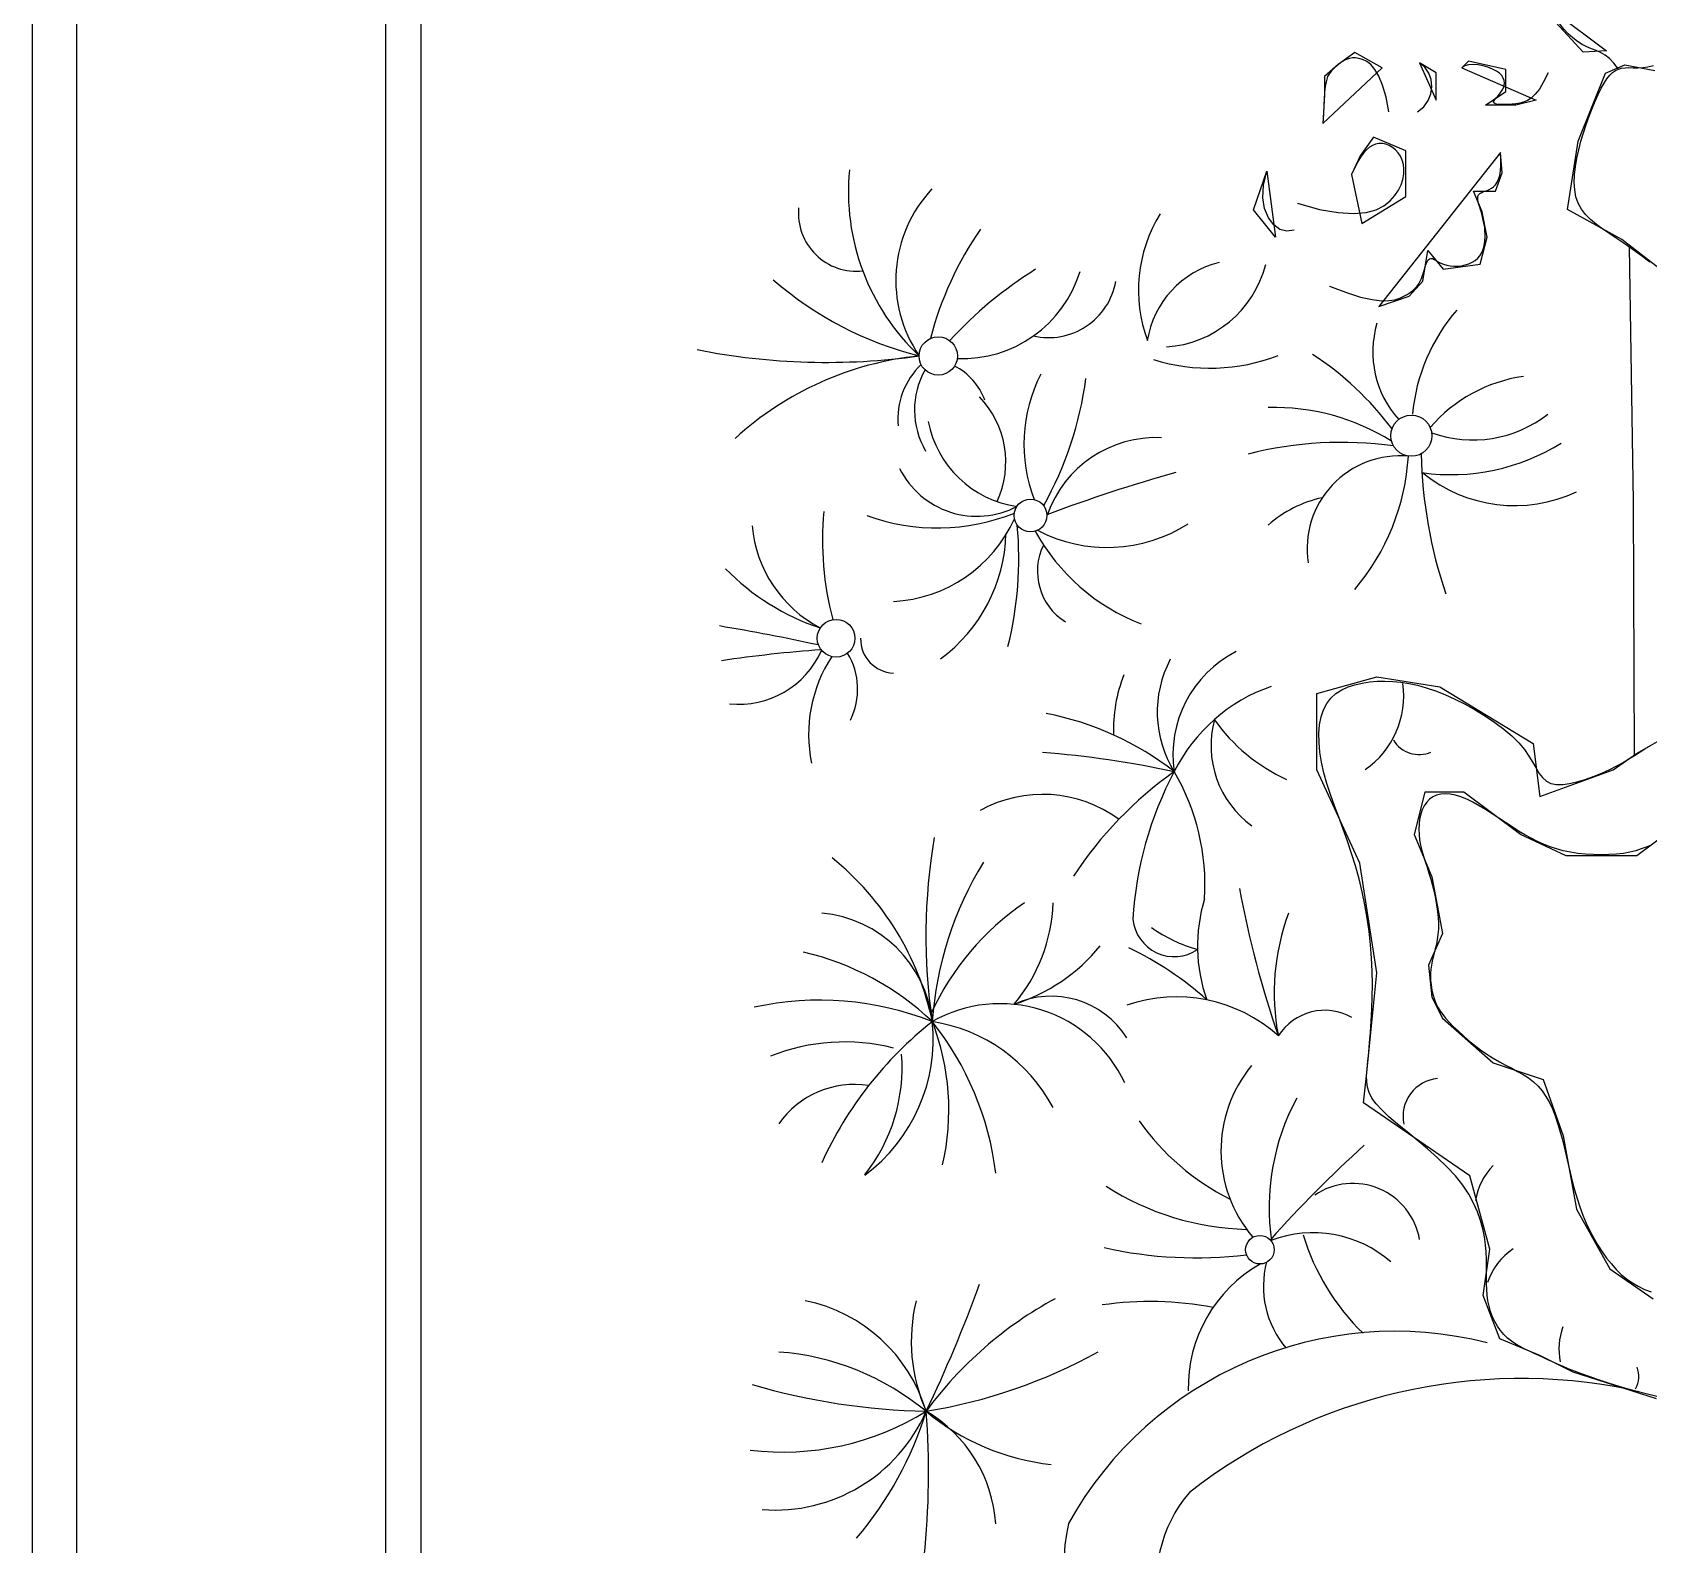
# Model space of a CAD drawing. Header units: metres. Extents: x -607 to -196, y 0 to 941.
# Drawn here: x -598.2 to -459.2, y 413.6 to 543.7 of the extents above; entities that cross this region are included whole.
import ezdxf

# ---------------------------------------------------------------- set-up
doc = ezdxf.new("R2010")
doc.units = ezdxf.units.M
for name, color, linetype in [('3', 3, 'Continuous'), ('4', 4, 'Continuous'), ('7', 7, 'Continuous')]:
    doc.layers.add(name, color=color, linetype=linetype)

msp = doc.modelspace()

# ---------------------------------------------------------------- linework, layer by layer
at = {"layer": '3'}
for points in [[(-594.44, 917.51), (-594.44, 3.8), (-222.04, 3.8), (-222.04, 930.76)], [(-461.79, 540.51), (-461.79, 540.51), (-462.18, 541.03), (-462.56, 541.42), (-462.95, 541.72), (-463.33, 541.94), (-463.72, 542.12), (-464.11, 542.27), (-464.51, 542.44), (-464.91, 542.64), (-465.32, 542.9), (-465.72, 543.21), (-466.11, 543.56), (-466.46, 543.93), (-466.77, 544.31), (-467.01, 544.7), (-467.19, 545.07), (-467.28, 545.42), (-462.83, 542.09), (-464.83, 541.98), (-467.17, 544.53), (-467.28, 545.42)], [(-481.55, 536.84), (-481.55, 536.84), (-481.79, 538.11), (-482.08, 539.13), (-482.4, 539.91), (-482.74, 540.49), (-483.1, 540.91), (-483.45, 541.18), (-483.8, 541.34), (-484.12, 541.43), (-484.41, 541.47), (-484.68, 541.47), (-484.92, 541.43), (-485.14, 541.36), (-485.34, 541.27), (-485.53, 541.16), (-485.7, 541.04), (-485.87, 540.91), (-486.03, 540.78), (-486.18, 540.65), (-486.33, 540.52), (-486.47, 540.37), (-486.59, 540.22), (-486.71, 540.05), (-486.81, 539.87), (-486.89, 539.66), (-486.95, 539.43), (-487, 539.17), (-487.04, 538.85), (-487.08, 538.45), (-487.11, 537.97), (-487.14, 537.38), (-487.18, 536.67), (-487.23, 535.82), (-482.13, 540.62), (-484.46, 541.93), (-485.92, 540.91), (-487.08, 539.89), (-487.08, 538.29), (-487.23, 535.82)], [(-479.07, 536.84), (-479.07, 536.84), (-478.54, 537.27), (-478.17, 537.8), (-477.93, 538.39), (-477.85, 539), (-477.91, 539.61), (-478.11, 540.17), (-478.45, 540.67), (-478.92, 541.06), (-477.47, 537.85), (-477.47, 540.18), (-478.92, 541.06)], [(-467.85, 540.18), (-467.85, 540.18), (-468.23, 539.41), (-468.59, 538.8), (-468.95, 538.35), (-469.29, 538.02), (-469.63, 537.8), (-469.96, 537.66), (-470.29, 537.58), (-470.62, 537.53), (-470.95, 537.49), (-471.26, 537.47), (-471.56, 537.46), (-471.84, 537.46), (-472.08, 537.47), (-472.28, 537.5), (-472.43, 537.55), (-472.51, 537.61), (-472.54, 537.69), (-472.5, 537.79), (-472.42, 537.91), (-472.31, 538.04), (-472.18, 538.19), (-472.04, 538.35), (-471.91, 538.52), (-471.79, 538.7), (-471.69, 538.9), (-471.63, 539.1), (-471.61, 539.31), (-471.63, 539.53), (-471.7, 539.74), (-471.84, 539.95), (-472.03, 540.15), (-472.29, 540.34), (-472.63, 540.52), (-473.02, 540.68), (-473.44, 540.8), (-473.87, 540.89), (-474.29, 540.92), (-474.68, 540.89), (-475.02, 540.8), (-475.28, 540.62), (-468.87, 537.85), (-470.62, 537.42), (-473.24, 537.42), (-471.49, 538.58), (-471.49, 540.47), (-474.7, 541.2), (-475.28, 540.62)], [(-455.15, 520.92), (-461.49, 525.85), (-466.19, 528.43), (-465.25, 534.3), (-462.9, 540.17), (-461.26, 540.87), (-458.67, 540.4)], [(-459.09, 523.91), (-459.81, 524.45), (-460.52, 524.97), (-461.22, 525.46), (-461.9, 525.91), (-462.54, 526.34), (-463.14, 526.75), (-463.69, 527.16), (-464.19, 527.58), (-464.62, 528.01), (-464.98, 528.47), (-465.25, 528.98), (-465.45, 529.53), (-465.56, 530.13), (-465.6, 530.77), (-465.58, 531.43), (-465.5, 532.13), (-465.38, 532.84), (-465.21, 533.57), (-465.02, 534.3), (-464.8, 535.03), (-464.57, 535.75), (-464.32, 536.46), (-464.06, 537.13), (-463.8, 537.76), (-463.54, 538.34), (-463.28, 538.86), (-463.02, 539.31), (-462.78, 539.68), (-462.54, 539.98), (-462.3, 540.21), (-462.05, 540.39), (-461.79, 540.51), (-461.52, 540.59), (-461.22, 540.63), (-460.89, 540.64), (-460.52, 540.63), (-460.13, 540.63), (-459.71, 540.64), (-459.26, 540.7), (-458.79, 540.82)], [(-489.41, 528.98), (-489.41, 528.98), (-487.5, 528.45), (-485.9, 528.17), (-484.58, 528.09), (-483.5, 528.19), (-482.64, 528.42), (-481.97, 528.76), (-481.44, 529.18), (-481.04, 529.63), (-480.72, 530.1), (-480.5, 530.57), (-480.34, 531.03), (-480.26, 531.48), (-480.25, 531.91), (-480.3, 532.31), (-480.4, 532.69), (-480.55, 533.03), (-480.74, 533.32), (-480.97, 533.58), (-481.23, 533.78), (-481.51, 533.94), (-481.8, 534.05), (-482.1, 534.1), (-482.4, 534.11), (-482.69, 534.06), (-482.96, 533.95), (-483.22, 533.79), (-483.48, 533.57), (-483.73, 533.28), (-483.98, 532.93), (-484.23, 532.51), (-484.48, 532.01), (-484.75, 531.45), (-483.88, 527.23), (-480.09, 529.56), (-480.09, 533.49), (-482.86, 534.65), (-484.02, 533.05), (-484.75, 531.45)], [(-486.64, 521.85), (-486.64, 521.85), (-485.19, 521.29), (-483.98, 520.91), (-482.99, 520.69), (-482.19, 520.59), (-481.54, 520.6), (-481.02, 520.68), (-480.6, 520.81), (-480.26, 520.97), (-479.96, 521.14), (-479.7, 521.3), (-479.48, 521.48), (-479.29, 521.66), (-479.12, 521.84), (-478.98, 522.05), (-478.86, 522.27), (-478.75, 522.5), (-478.66, 522.75), (-478.57, 523.02), (-478.49, 523.28), (-478.41, 523.53), (-478.33, 523.76), (-478.24, 523.95), (-478.15, 524.1), (-478.05, 524.2), (-477.93, 524.23), (-477.8, 524.21), (-477.65, 524.15), (-477.48, 524.06), (-477.29, 523.95), (-477.08, 523.83), (-476.84, 523.73), (-476.57, 523.64), (-476.27, 523.58), (-475.96, 523.56), (-475.63, 523.56), (-475.3, 523.6), (-474.97, 523.67), (-474.66, 523.77), (-474.37, 523.9), (-474.12, 524.05), (-473.9, 524.24), (-473.72, 524.45), (-473.58, 524.69), (-473.46, 524.94), (-473.38, 525.2), (-473.32, 525.48), (-473.28, 525.76), (-473.27, 526.04), (-473.26, 526.32), (-473.28, 526.6), (-473.3, 526.88), (-473.34, 527.15), (-473.39, 527.41), (-473.45, 527.67), (-473.51, 527.93), (-473.58, 528.18), (-473.66, 528.42), (-473.73, 528.65), (-473.8, 528.87), (-473.85, 529.08), (-473.88, 529.27), (-473.9, 529.44), (-473.88, 529.58), (-473.82, 529.7), (-473.73, 529.8), (-473.61, 529.88), (-473.45, 529.95), (-473.28, 530.01), (-473.1, 530.08), (-472.91, 530.16), (-472.72, 530.26), (-472.54, 530.4), (-472.37, 530.57), (-472.23, 530.78), (-472.1, 531.04), (-472.01, 531.36), (-471.94, 531.75), (-471.9, 532.2), (-471.9, 532.73), (-471.93, 533.34), (-482.42, 520.1), (-479.8, 520.97), (-478.63, 522.28), (-478.2, 524.9), (-476.88, 523.3), (-473.68, 523.74), (-473.1, 526.07), (-473.53, 528.25), (-474.26, 530), (-472.37, 530), (-471.79, 531.6), (-471.93, 533.34)], [(-489.7, 526.65), (-489.7, 526.65), (-490.31, 526.56), (-490.91, 526.73), (-491.45, 527.12), (-491.91, 527.72), (-492.23, 528.51), (-492.39, 529.45), (-492.33, 530.54), (-492.03, 531.74), (-491.31, 526.07), (-493.2, 528.4), (-492.03, 531.74)], [(-460.87, 525.21), (-460.54, 503.31), (-460.45, 481.47)], [(-458.53, 426.15), (-465.69, 428.44), (-468.56, 429.87), (-472, 431.3), (-473.43, 435.02), (-472.86, 439.02), (-474.57, 445.32), (-483.74, 451.61), (-483.45, 454.19), (-482.59, 462.77), (-484.03, 472.22), (-487.75, 480.23), (-487.75, 486.81), (-482.59, 488.24), (-477.15, 487.38), (-469.13, 482.52), (-468.56, 477.94), (-462.26, 480.23), (-460.25, 481.66), (-456.24, 483.95)], [(-458.49, 426.34), (-459.4, 426.56), (-460.29, 426.8), (-461.17, 427.04), (-462.02, 427.3), (-462.83, 427.55), (-463.6, 427.81), (-464.32, 428.05), (-464.98, 428.29), (-465.57, 428.52), (-466.11, 428.73), (-466.6, 428.94), (-467.05, 429.13), (-467.47, 429.32), (-467.87, 429.51), (-468.26, 429.69), (-468.65, 429.87), (-469.05, 430.05), (-469.45, 430.23), (-469.85, 430.42), (-470.25, 430.63), (-470.63, 430.85), (-471, 431.1), (-471.34, 431.37), (-471.66, 431.68), (-471.95, 432.02), (-472.21, 432.39), (-472.43, 432.79), (-472.63, 433.21), (-472.79, 433.65), (-472.92, 434.11), (-473.03, 434.58), (-473.09, 435.06), (-473.13, 435.55), (-473.15, 436.04), (-473.15, 436.55), (-473.15, 437.07), (-473.15, 437.62), (-473.15, 438.18), (-473.18, 438.78), (-473.24, 439.4), (-473.33, 440.07), (-473.47, 440.76), (-473.66, 441.48), (-473.92, 442.22), (-474.25, 442.98), (-474.67, 443.75), (-475.19, 444.53), (-475.82, 445.32), (-476.55, 446.1), (-477.36, 446.88), (-478.23, 447.65), (-479.12, 448.39), (-479.98, 449.1), (-480.8, 449.78), (-481.54, 450.41), (-482.16, 450.99), (-482.65, 451.52), (-483, 452.01), (-483.24, 452.48), (-483.39, 452.95), (-483.45, 453.43), (-483.46, 453.96), (-483.42, 454.54), (-483.36, 455.19), (-483.28, 455.93), (-483.2, 456.76), (-483.13, 457.66), (-483.06, 458.62), (-483, 459.64), (-482.97, 460.7), (-482.96, 461.8), (-482.98, 462.92), (-483.03, 464.05), (-483.12, 465.19), (-483.24, 466.34), (-483.41, 467.48), (-483.6, 468.62), (-483.84, 469.76), (-484.1, 470.88), (-484.41, 471.98), (-484.75, 473.06), (-485.11, 474.11), (-485.48, 475.15), (-485.86, 476.16), (-486.22, 477.15), (-486.56, 478.12), (-486.87, 479.07), (-487.13, 479.99), (-487.33, 480.89), (-487.47, 481.76), (-487.55, 482.59), (-487.57, 483.38), (-487.51, 484.12), (-487.38, 484.8), (-487.17, 485.41), (-486.89, 485.95), (-486.53, 486.41), (-486.1, 486.8), (-485.6, 487.12), (-485.06, 487.37), (-484.47, 487.56), (-483.85, 487.71), (-483.21, 487.8), (-482.55, 487.86), (-481.88, 487.88), (-481.21, 487.85), (-480.52, 487.79), (-479.81, 487.68), (-479.09, 487.52), (-478.33, 487.31), (-477.54, 487.04), (-476.72, 486.71), (-475.86, 486.33), (-474.99, 485.88), (-474.11, 485.4), (-473.24, 484.87), (-472.42, 484.32), (-471.65, 483.74), (-470.97, 483.16), (-470.37, 482.56), (-469.89, 481.98), (-469.5, 481.41), (-469.17, 480.87), (-468.88, 480.38), (-468.61, 479.94), (-468.32, 479.57), (-467.99, 479.28), (-467.6, 479.08), (-467.13, 478.99), (-466.59, 478.99), (-466, 479.07), (-465.38, 479.21), (-464.75, 479.39), (-464.12, 479.61), (-463.52, 479.85), (-462.97, 480.08), (-462.49, 480.31), (-462.05, 480.53), (-461.66, 480.74), (-461.3, 480.94), (-460.96, 481.15), (-460.62, 481.36), (-460.28, 481.57), (-459.92, 481.8), (-459.53, 482.04), (-459.11, 482.28)], [(-457.76, 474.68), (-460.2, 472.86), (-466.28, 472.86), (-470.23, 474.68), (-475.1, 478.33), (-478.45, 478.33), (-479.36, 474.68), (-477.84, 471.03), (-476.93, 466.17), (-478.14, 463.44), (-477.84, 460.7), (-476.93, 458.88), (-472.57, 455.05), (-468.27, 453.62), (-466.55, 448.75), (-465.41, 442.46), (-462.54, 437.31), (-458.82, 434.73)], [(-458.99, 473.77), (-459.41, 473.6), (-459.84, 473.44), (-460.3, 473.29), (-460.81, 473.16), (-461.36, 473.06), (-461.97, 472.99), (-462.61, 472.95), (-463.27, 472.93), (-463.94, 472.95), (-464.62, 472.99), (-465.28, 473.06), (-465.93, 473.16), (-466.54, 473.29), (-467.12, 473.45), (-467.68, 473.63), (-468.23, 473.84), (-468.77, 474.09), (-469.3, 474.36), (-469.84, 474.66), (-470.39, 474.98), (-470.94, 475.34), (-471.51, 475.71), (-472.08, 476.09), (-472.66, 476.46), (-473.22, 476.83), (-473.78, 477.16), (-474.32, 477.46), (-474.85, 477.72), (-475.35, 477.92), (-475.82, 478.06), (-476.27, 478.15), (-476.69, 478.17), (-477.08, 478.15), (-477.44, 478.06), (-477.76, 477.92), (-478.04, 477.72), (-478.29, 477.46), (-478.5, 477.16), (-478.67, 476.81), (-478.8, 476.43), (-478.9, 476.01), (-478.95, 475.58), (-478.97, 475.13), (-478.95, 474.68), (-478.9, 474.22), (-478.81, 473.76), (-478.7, 473.3), (-478.56, 472.83), (-478.41, 472.35), (-478.26, 471.86), (-478.1, 471.35), (-477.94, 470.83), (-477.79, 470.29), (-477.66, 469.74), (-477.54, 469.18), (-477.44, 468.62), (-477.36, 468.07), (-477.31, 467.53), (-477.28, 467.02), (-477.28, 466.53), (-477.32, 466.07), (-477.38, 465.64), (-477.46, 465.23), (-477.55, 464.85), (-477.64, 464.48), (-477.74, 464.13), (-477.82, 463.78), (-477.89, 463.44), (-477.93, 463.1), (-477.96, 462.76), (-477.96, 462.42), (-477.95, 462.09), (-477.91, 461.77), (-477.87, 461.45), (-477.81, 461.15), (-477.74, 460.85), (-477.66, 460.58), (-477.56, 460.31), (-477.44, 460.04), (-477.3, 459.77), (-477.12, 459.49), (-476.91, 459.2), (-476.66, 458.88), (-476.35, 458.54), (-476, 458.18), (-475.59, 457.79), (-475.15, 457.38), (-474.68, 456.97), (-474.18, 456.56), (-473.65, 456.17), (-473.12, 455.79), (-472.58, 455.45), (-472.04, 455.14), (-471.51, 454.85), (-470.98, 454.58), (-470.48, 454.31), (-469.99, 454.03), (-469.53, 453.74), (-469.1, 453.41), (-468.7, 453.04), (-468.35, 452.62), (-468.03, 452.16), (-467.74, 451.64), (-467.48, 451.08), (-467.24, 450.49), (-467.03, 449.86), (-466.83, 449.2), (-466.65, 448.51), (-466.47, 447.81), (-466.3, 447.08), (-466.13, 446.34), (-465.96, 445.6), (-465.77, 444.85), (-465.58, 444.11), (-465.36, 443.37), (-465.12, 442.65), (-464.86, 441.94), (-464.57, 441.26), (-464.26, 440.59), (-463.92, 439.96), (-463.57, 439.35), (-463.2, 438.78), (-462.81, 438.24), (-462.4, 437.74), (-461.98, 437.27), (-461.55, 436.85), (-461.09, 436.47), (-460.6, 436.13), (-460.09, 435.82), (-459.55, 435.56), (-458.97, 435.34)]]:
    msp.add_lwpolyline(points, dxfattribs=at)
msp.add_lwpolyline([(-564.8, 139.84), (-564.8, 688.56), (-251.68, 688.56), (-251.68, 139.84)], close=True, dxfattribs=at)
for points in [[(-473.08, 430.96, 0.34), (-509.11, 415.42, 0.43), (-494.14, 393.61, 0.26), (-460.97, 396.77, 0.19), (-440.44, 381.51, 0.13), (-378.83, 379.94, 0.28), (-358.3, 393.09, 0.29), (-309.34, 395.19, 0.73), (-323.55, 425.7, 0.73)], [(-460.73, 426.92, 0.22), (-498.7, 418.1, 0.53), (-493.61, 399.4, 0.25), (-457.81, 406.76, 0.16), (-453.6, 396.24, 0.18), (-393.05, 383.09, 0.2), (-357.77, 400.45, 0.34), (-313.55, 402.55, 0.79), (-330.67, 419.66)]]:
    msp.add_lwpolyline(points, format="xyb", dxfattribs=at)
for centre, radius in [((-520.31, 515.84), 1.65), ((-479.61, 508.98), 1.77), ((-512.37, 502.12), 1.41), ((-529.1, 491.56), 1.62), ((-492.64, 438.97), 1.23)]:
    msp.add_circle(centre, radius, dxfattribs=at)
for centre, radius, start, end in [((-508.59, 529.98), 19.45, 174.49, 226.6), ((-512.47, 522.34), 11.49, 136.81, 214.42), ((-527.34, 528.12), 5, 174.79, 276.2), ((-490.58, 521.49), 12.51, 148.34, 200.23), ((-492.05, 509.75), 29.92, 145.36, 165.29), ((-493.45, 493.51), 35.05, 121.82, 137.56), ((-518.25, 526.22), 10.61, 267.73, 342.96), ((-494.17, 515.86), 8.26, 103.84, 170.95), ((-501.3, 526.06), 9.46, 273.75, 345.56), ((-514.57, 545.31), 30.37, 228.98, 255.92), ((-510.81, 523.28), 5.86, 257.11, 349.81), ((-474.28, 516.17), 8.65, 163.35, 222.07), ((-463.71, 509.39), 15.87, 139.06, 174.8), ((-529.88, 573.05), 57.76, 258.84, 277.89), ((-496.94, 531.13), 16.34, 252.77, 291.11), ((-503.07, 493.17), 27.28, 36.97, 56.73), ((-519.16, 488.4), 27.58, 95.82, 132.46), ((-517.3, 510.4), 6.49, 133.64, 184.94), ((-515.36, 511.19), 6.99, 150.37, 210.32), ((-521.18, 510.33), 5.16, 19.22, 63.97), ((-499.78, 508.25), 13.16, 152.81, 201.19), ((-537.97, 517.93), 30.63, 330.77, 352.46), ((-468.18, 501.27), 12.93, 97.98, 139.38), ((-522.61, 506.7), 8.11, 335.32, 43.93), ((-491.4, 492.44), 18.97, 57.9, 91.58), ((-474.31, 519.09), 10.47, 250.27, 307.97), ((-512.26, 511.87), 9.06, 190.57, 261.99), ((-501.54, 498.86), 9.96, 87.41, 160.4), ((-485.62, 476.08), 32.33, 82.04, 104.36), ((-476.22, 523.54), 17.91, 262.04, 302.01), ((-516.98, 509.49), 7.44, 206.53, 297.67), ((-480.6, 499.27), 7.98, 84.77, 188.79), ((-499.31, 508.39), 19.48, 319.6, 356.57), ((-438.8, 508.24), 39.97, 181.19, 198.77), ((-465.75, 382.69), 127.76, 105.49, 110.73), ((-470.71, 515.51), 12.54, 230.84, 295.08), ((-485.12, 493.6), 10.27, 102.13, 131.48), ((-503.42, 500.01), 26.85, 174.74, 194.77), ((-520.39, 518.94), 17.89, 250.17, 291.76), ((-525.29, 502.24), 11.08, 185.18, 242.15), ((-524.79, 506.83), 12.12, 272.95, 335.7), ((-544.61, 498.42), 31.23, 345.98, 5.26), ((-496.46, 509.3), 17.7, 208.81, 248.81), ((-505.77, 512.26), 12.89, 242.32, 302.72), ((-528.23, 500.9), 13.75, 306.14, 358.45), ((-506.64, 497.32), 5.14, 153.92, 237.88), ((-524.02, 511.79), 20.39, 224.32, 251.58), ((-569.87, 309.53), 185.65, 77.79, 80.47), ((-524.04, 491.51), 2.95, 179.13, 267.46), ((-522.42, 378.5), 112.35, 94.06, 98.47), ((-537.46, 493.68), 7.79, 264.09, 335.99), ((-519.2, 483.29), 12.26, 146.92, 191.59), ((-533.19, 487.18), 5.95, 333.48, 31.33), ((-491.73, 485.21), 9.74, 152.2, 211.75), ((-490.2, 481.56), 9.92, 116.8, 188.55), ((-492.36, 483.73), 12.87, 158.63, 182.22), ((-486.81, 473.48), 14.76, 109.22, 153.41), ((-487.97, 486.59), 7.7, 304.71, 7.99), ((-516.05, 459.38), 26.2, 52.23, 78.92), ((-488.29, 482.34), 8.56, 164.88, 233.89), ((-484.08, 493.32), 15.24, 215.03, 245.76), ((-478.95, 484.13), 2.57, 210.85, 293.55), ((-518.4, 394.33), 87.7, 77.89, 85.39), ((-480.46, 452.56), 33.76, 125.38, 146.72), ((-472.7, 465.61), 30.91, 152.07, 176.7), ((-516.85, 470.28), 19.49, 356.66, 30.22), ((-511.33, 466.99), 11.14, 53.91, 118.78), ((-471.51, 465.96), 49.86, 170.23, 188.5), ((-544.87, 453.53), 24.58, 11.88, 51.14), ((-490.72, 456.5), 30.17, 148.39, 176.03), ((-409.72, 485.62), 86.1, 190.43, 199.16), ((-499.74, 449.53), 23.33, 124.33, 155.23), ((-524.73, 469.29), 14.31, 319.91, 358.03), ((-484.32, 465.08), 13.69, 162.72, 199.72), ((-531.24, 457.47), 10.48, 6.12, 85.01), ((-500.01, 467.74), 3.57, 185.76, 304.06), ((-471.94, 461.08), 19.47, 159.45, 191.01), ((-494.32, 477.61), 13.34, 234.97, 253.93), ((-537.34, 441.22), 23.97, 46.42, 76.91), ((-518.53, 475.03), 15.69, 287.61, 320.76), ((-515.65, 440.03), 27.52, 47.92, 64.75), ((-530.5, 434.1), 26.33, 68.43, 102.38), ((-510.58, 453.11), 7.66, 32.12, 114.71), ((-499.8, 447.66), 13.06, 47.95, 109.15), ((-514.98, 448.3), 11.83, 25.06, 119.57), ((-487.06, 454.83), 4.73, 60.31, 147.74), ((-500.59, 432.94), 32.66, 128.27, 155.58), ((-535.26, 457.07), 14.52, 306.45, 6.01), ((-523.02, 444.5), 14.26, 28.02, 81.14), ((-541.29, 442.35), 26.13, 7.07, 38.43), ((-540.51, 450.99), 21.11, 347.08, 21.1), ((-528.38, 439.88), 16.96, 75.61, 112.01), ((-538.29, 454.63), 14.87, 321.61, 4.42), ((-484.52, 447.49), 11.47, 140.32, 220.44), ((-477.08, 450.46), 3.24, 94.79, 192.5), ((-527.53, 445.25), 7.93, 81.11, 145.1), ((-471.95, 442.57), 19.9, 151.72, 188.33), ((-485.66, 462.34), 21.28, 215.26, 243.34), ((-408.97, 365.61), 111.17, 132.21, 138.12), ((-468.54, 442.3), 5.62, 136.01, 170.82), ((-493.19, 464.13), 23.42, 237.27, 268.56), ((-484.65, 438.83), 5.84, 10.14, 124.02), ((-488.06, 430.25), 10.18, 48.9, 110.88), ((-469.94, 446.01), 19.84, 196.92, 225.81), ((-498.13, 474.14), 35.87, 257.28, 276.95), ((-467.9, 434.51), 5.4, 123.08, 162.4), ((-486.57, 427.11), 12.23, 119.68, 181.31), ((-484.2, 435.8), 8.14, 164.92, 220.67), ((-625.73, 475.31), 115.84, 334.3, 340.16), ((-534.5, 421.13), 13.73, 16.7, 78.42), ((-507.82, 431.12), 14.81, 166.51, 204.08), ((-494.19, 405.13), 33.7, 118.47, 143.71), ((-502.08, 404.97), 29.54, 79.45, 98.01), ((-461.62, 430.44), 5.3, 159.08, 192.12), ((-535.68, 407.77), 22.46, 50.37, 85.8), ((-528.87, 470.9), 46.44, 279.33, 298.73), ((-462.07, 428.05), 2.04, 329.4, 23.44), ((-520.25, 482.37), 57.3, 253.72, 268.91), ((-533.67, 444.92), 23.36, 263.06, 301.84), ((-534.32, 430.73), 14.15, 265.45, 336.43), ((-549.79, 433.59), 29.68, 319.14, 343.34), ((-588.59, 419.77), 67.45, 353.88, 4.51), ((-527.45, 414.61), 12.11, 3.73, 59.77), ((-508.44, 440.47), 20.09, 230.04, 263.83)]:
    msp.add_arc(centre, radius, start, end, dxfattribs=at)
at = {"layer": '4'}
msp.add_lwpolyline([(-598.24, 918.9), (-598.24, 0), (-218.24, 0), (-218.24, 929.75)], dxfattribs=at)
at = {"layer": '7'}
msp.add_lwpolyline([(-567.84, 136.8), (-567.84, 691.6), (-248.64, 691.6), (-248.64, 136.8)], close=True, dxfattribs=at)

doc.saveas('drawing.dxf')
